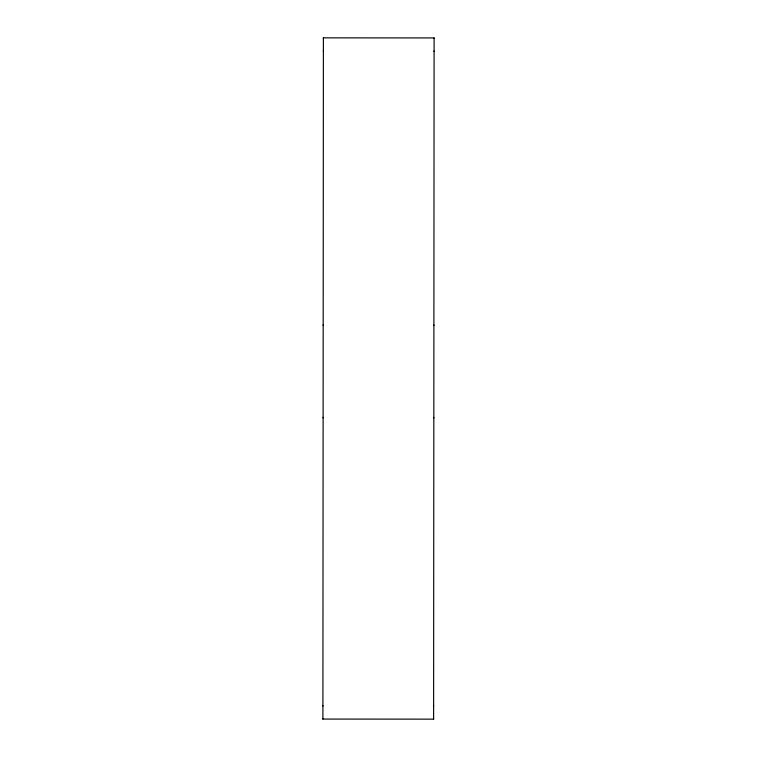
<?xml version="1.0" encoding="UTF-8"?>
<svg xmlns="http://www.w3.org/2000/svg" width="757" height="757" viewBox="0 0 757 757"><rect width="100%" height="100%" fill="white"/><g stroke="black" fill="none" stroke-linecap="round" stroke-linejoin="round"><path stroke-width="1.14" d="M434.102 37.935L433.61 719.15L322.898 719.065L323.39 37.85L434.102 37.935L434.102 38.427M434.092 51.031L434.092 51.514M433.893 324.99L433.893 325.51M433.827 417.419L433.827 417.93M433.619 705.571L433.619 706.054M433.61 718.648L433.61 719.15M323.39 37.85L323.39 38.352M323.381 50.946L323.381 51.429M323.182 324.914L323.182 325.425M323.116 417.334L323.116 417.855M322.908 705.486L322.908 705.969M322.898 718.573L322.898 719.065"/></g></svg>
